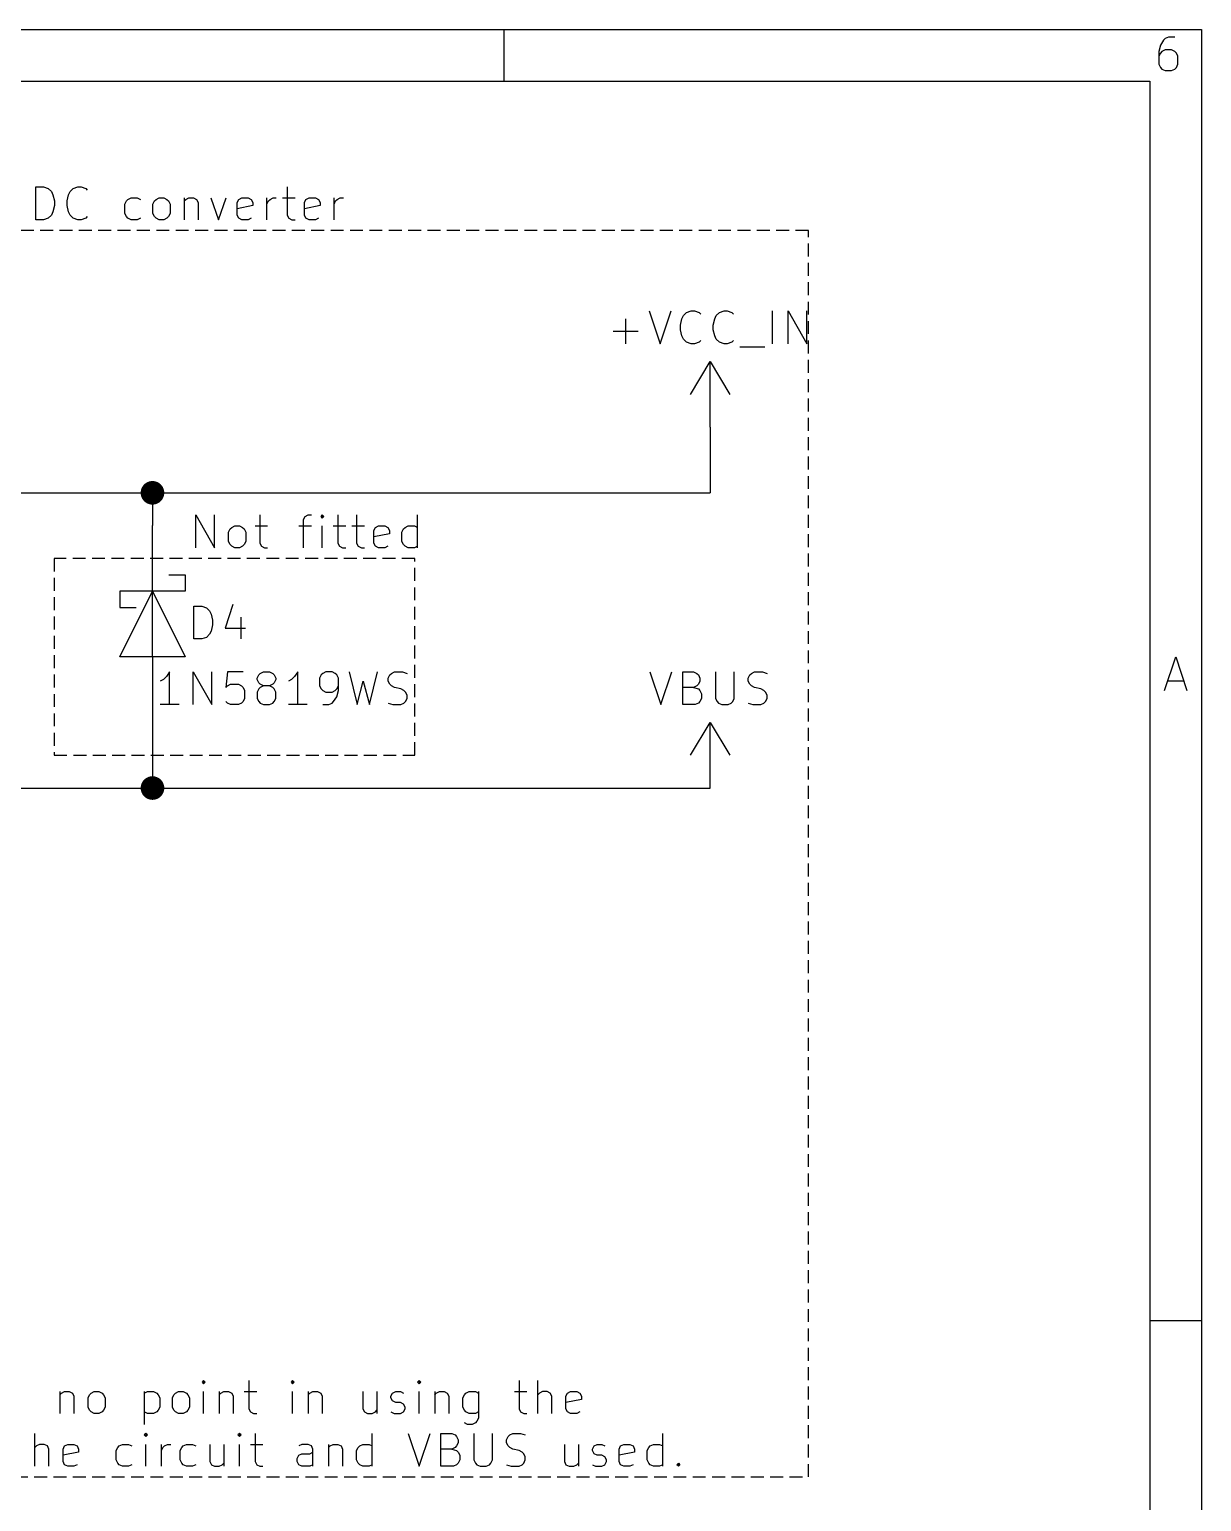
# Model space of a CAD drawing. Header units: millimetres. Extents: x 10 to 287, y -200 to -10.
# Drawn here: x 241.6 to 287, y -67 to -10 of the extents above; entities that cross this region are included whole.
import ezdxf

# ---------------------------------------------------------------- set-up
doc = ezdxf.new("R2010")
doc.units = ezdxf.units.MM
doc.linetypes.add('DASHED', pattern=[0.75, 0.5, -0.25])
for name, color, linetype in [('CYAN', 134, 'CONTINUOUS'), ('GREEN', 94, 'CONTINUOUS'), ('LIGHTBLUE', 172, 'CONTINUOUS'), ('LIGHTGRAY', 9, 'CONTINUOUS'), ('RED', 14, 'CONTINUOUS')]:
    doc.layers.add(name, color=color, linetype=linetype)

msp = doc.modelspace()

# ---------------------------------------------------------------- linework, layer by layer
at = {"layer": 'CYAN', "linetype": 'CONTINUOUS'}
for p, q in [((265.6114, -20.8992), (266.0347, -22.1692)), ((266.0347, -22.1692), (266.4581, -20.8992)), ((266.8814, -21.2016), (266.9419, -21.0807)), ((266.9419, -21.0807), (267.0629, -20.9597)), ((267.0629, -20.9597), (267.2443, -20.8992)), ((267.2443, -20.8992), (267.3652, -20.8992)), ((267.3652, -20.8992), (267.5467, -20.9597)), ((267.5467, -20.9597), (267.6071, -21.0202)), ((268.1514, -21.2016), (268.2119, -21.0807)), ((268.2119, -21.0807), (268.3329, -20.9597)), ((268.3329, -20.9597), (268.5143, -20.8992)), ((268.5143, -20.8992), (268.6352, -20.8992)), ((268.6352, -20.8992), (268.8167, -20.9597)), ((268.8167, -20.9597), (268.8771, -21.0202)), ((270.389, -22.1692), (270.389, -20.8992)), ((270.9938, -22.1692), (270.9938, -20.8992)), ((270.9938, -20.8992), (271.7195, -22.1692)), ((271.7195, -22.1692), (271.7195, -20.8992)), ((264.7042, -22.1692), (264.7042, -21.2016)), ((266.821, -21.4435), (266.8814, -21.2016)), ((266.821, -21.6249), (266.821, -21.4435)), ((266.8814, -21.8668), (266.821, -21.6249)), ((268.091, -21.4435), (268.1514, -21.2016)), ((268.091, -21.6249), (268.091, -21.4435)), ((268.1514, -21.8668), (268.091, -21.6249)), ((264.2204, -21.6854), (265.1881, -21.6854)), ((266.9419, -21.9878), (266.8814, -21.8668)), ((267.0629, -22.1088), (266.9419, -21.9878)), ((267.2443, -22.1692), (267.0629, -22.1088)), ((267.3652, -22.1692), (267.2443, -22.1692)), ((267.5467, -22.1088), (267.3652, -22.1692)), ((267.6071, -22.0483), (267.5467, -22.1088)), ((268.2119, -21.9878), (268.1514, -21.8668)), ((268.3329, -22.1088), (268.2119, -21.9878)), ((268.5143, -22.1692), (268.3329, -22.1088)), ((268.6352, -22.1692), (268.5143, -22.1692)), ((268.8167, -22.1088), (268.6352, -22.1692)), ((268.8771, -22.0483), (268.8167, -22.1088)), ((269.1191, -22.2902), (270.0867, -22.2902)), ((247.9826, -33.5992), (247.9826, -32.3292)), ((247.9826, -32.3292), (248.285, -32.3292)), ((248.285, -32.3292), (248.4664, -32.3897)), ((248.4664, -32.3897), (248.5874, -32.5107)), ((249.4945, -32.2688), (249.1922, -33.1759)), ((248.5874, -32.5107), (248.6479, -32.6316)), ((248.6479, -32.6316), (248.7083, -32.8735)), ((248.7083, -33.0549), (248.6479, -33.2968)), ((248.7083, -32.8735), (248.7083, -33.0549)), ((249.7969, -32.7526), (249.7969, -33.5992)), ((248.285, -33.5992), (247.9826, -33.5992)), ((248.4664, -33.5388), (248.285, -33.5992)), ((248.5874, -33.4178), (248.4664, -33.5388)), ((248.6479, -33.2968), (248.5874, -33.4178)), ((249.1922, -33.1759), (249.9783, -33.1759)), ((246.8034, -35.1716), (246.6825, -35.2321)), ((246.9244, -35.0507), (246.8034, -35.1716)), ((247.0453, -34.8692), (246.9244, -35.0507)), ((247.0453, -36.1392), (247.0453, -34.8692)), ((247.9524, -36.1392), (247.9524, -34.8692)), ((247.9524, -34.8692), (248.6781, -36.1392)), ((248.6781, -36.1392), (248.6781, -34.8692)), ((249.2829, -34.8692), (249.2225, -35.474)), ((249.8877, -34.8692), (249.2829, -34.8692)), ((250.432, -35.1111), (250.4924, -34.9902)), ((250.432, -35.1716), (250.432, -35.1111)), ((250.4924, -35.2926), (250.432, -35.1716)), ((250.4924, -34.9902), (250.5529, -34.9297)), ((250.5529, -35.353), (250.4924, -35.2926)), ((250.5529, -34.9297), (250.6739, -34.8692)), ((250.6739, -34.8692), (250.9158, -34.8692)), ((250.9158, -34.8692), (251.0367, -34.9297)), ((251.0367, -34.9297), (251.0972, -34.9902)), ((251.0972, -35.2926), (251.0367, -35.353)), ((251.0972, -34.9902), (251.1577, -35.1111)), ((251.1577, -35.1716), (251.0972, -35.2926)), ((251.1577, -35.1111), (251.1577, -35.1716)), ((251.7624, -35.1716), (251.6415, -35.2321)), ((251.8834, -35.0507), (251.7624, -35.1716)), ((252.0043, -34.8692), (251.8834, -35.0507)), ((252.0043, -36.1392), (252.0043, -34.8692)), ((252.9114, -34.9902), (252.851, -35.1111)), ((252.851, -35.1111), (252.851, -35.4135)), ((252.9719, -34.9297), (252.9114, -34.9902)), ((253.0929, -34.8692), (252.9719, -34.9297)), ((253.3348, -34.8692), (253.0929, -34.8692)), ((253.4557, -34.9297), (253.3348, -34.8692)), ((253.5162, -34.9902), (253.4557, -34.9297)), ((253.5767, -35.1111), (253.5162, -34.9902)), ((253.5767, -35.5949), (253.5767, -35.1111)), ((254, -34.8692), (254.3024, -36.1392)), ((254.3024, -36.1392), (254.5443, -35.2321)), ((254.5443, -35.2321), (254.7862, -36.1392)), ((254.7862, -36.1392), (255.0886, -34.8692)), ((255.5119, -35.1111), (255.5723, -34.9902)), ((255.5119, -35.2321), (255.5119, -35.1111)), ((255.5723, -35.353), (255.5119, -35.2321)), ((255.5723, -34.9902), (255.6328, -34.9297)), ((255.6328, -34.9297), (255.7538, -34.8692)), ((255.7538, -34.8692), (256.0561, -34.8692)), ((256.0561, -34.8692), (256.2376, -34.9297)), ((265.6416, -34.8692), (266.0649, -36.1392)), ((266.0649, -36.1392), (266.4883, -34.8692)), ((266.9116, -36.1392), (266.9116, -34.8692)), ((266.9116, -34.8692), (267.335, -34.8692)), ((267.335, -34.8692), (267.4559, -34.9297)), ((267.4559, -34.9297), (267.5164, -34.9902)), ((267.5164, -34.9902), (267.5769, -35.1111)), ((267.5769, -35.2321), (267.5164, -35.353)), ((267.5769, -35.1111), (267.5769, -35.2321)), ((268.1816, -34.8692), (268.1816, -35.8973)), ((268.9073, -35.8973), (268.9073, -34.8692)), ((269.4517, -35.1111), (269.5121, -34.9902)), ((269.4517, -35.2321), (269.4517, -35.1111)), ((269.5121, -35.353), (269.4517, -35.2321)), ((269.5121, -34.9902), (269.5726, -34.9297)), ((269.5726, -34.9297), (269.6936, -34.8692)), ((269.6936, -34.8692), (269.9959, -34.8692)), ((269.9959, -34.8692), (270.1774, -34.9297)), ((249.2225, -35.474), (249.2829, -35.4135)), ((249.2829, -35.4135), (249.4039, -35.353)), ((249.4039, -35.353), (249.7063, -35.353)), ((249.7063, -35.353), (249.8272, -35.4135)), ((249.8272, -35.4135), (249.8877, -35.474)), ((249.8877, -35.474), (249.9482, -35.5949)), ((249.9482, -35.8973), (249.8877, -36.0183)), ((249.9482, -35.5949), (249.9482, -35.8973)), ((250.4924, -35.5345), (250.432, -35.6554)), ((250.432, -35.6554), (250.432, -35.8973)), ((250.432, -35.8973), (250.4924, -36.0183)), ((250.5529, -35.474), (250.4924, -35.5345)), ((250.6739, -35.4135), (250.5529, -35.353)), ((250.6739, -35.4135), (250.5529, -35.474)), ((250.9158, -35.4135), (250.6739, -35.4135)), ((251.0367, -35.353), (250.9158, -35.4135)), ((251.0367, -35.474), (250.9158, -35.4135)), ((251.0972, -35.5345), (251.0367, -35.474)), ((251.1577, -35.6554), (251.0972, -35.5345)), ((251.0972, -36.0183), (251.1577, -35.8973)), ((251.1577, -35.8973), (251.1577, -35.6554)), ((252.851, -35.4135), (252.9114, -35.5345)), ((252.9114, -35.5345), (252.9719, -35.5949)), ((252.9719, -35.5949), (253.0929, -35.6554)), ((253.0929, -35.6554), (253.3348, -35.6554)), ((253.3348, -35.6554), (253.4557, -35.5949)), ((253.3952, -36.0183), (253.5162, -35.8368)), ((253.4557, -35.5949), (253.5162, -35.5345)), ((253.5162, -35.5345), (253.5767, -35.4135)), ((253.5162, -35.8368), (253.5767, -35.5949)), ((255.6328, -35.4135), (255.5723, -35.353)), ((255.7538, -35.474), (255.6328, -35.4135)), ((255.9957, -35.5345), (255.7538, -35.474)), ((256.1166, -35.5949), (255.9957, -35.5345)), ((256.1771, -35.6554), (256.1166, -35.5949)), ((256.2376, -35.7764), (256.1771, -35.6554)), ((256.1771, -36.0183), (256.2376, -35.8973)), ((256.2376, -35.8973), (256.2376, -35.7764)), ((267.335, -35.474), (266.9116, -35.474)), ((267.4559, -35.4135), (267.335, -35.474)), ((267.335, -35.474), (267.5164, -35.5345)), ((267.5164, -35.353), (267.4559, -35.4135)), ((267.5164, -35.5345), (267.5769, -35.5949)), ((267.5769, -35.5949), (267.6373, -35.7159)), ((267.6373, -35.8973), (267.5769, -36.0183)), ((267.6373, -35.7159), (267.6373, -35.8973)), ((268.1816, -35.8973), (268.2421, -36.0183)), ((268.8469, -36.0183), (268.9073, -35.8973)), ((269.5726, -35.4135), (269.5121, -35.353)), ((269.6936, -35.474), (269.5726, -35.4135)), ((269.9355, -35.5345), (269.6936, -35.474)), ((270.0564, -35.5949), (269.9355, -35.5345)), ((270.1169, -35.6554), (270.0564, -35.5949)), ((270.1774, -35.7764), (270.1169, -35.6554)), ((270.1169, -36.0183), (270.1774, -35.8973)), ((270.1774, -35.8973), (270.1774, -35.7764)), ((247.4082, -36.1392), (246.6825, -36.1392)), ((249.2829, -36.0788), (249.2225, -36.0183)), ((249.4039, -36.1392), (249.2829, -36.0788)), ((249.7063, -36.1392), (249.4039, -36.1392)), ((249.8272, -36.0788), (249.7063, -36.1392)), ((249.8877, -36.0183), (249.8272, -36.0788)), ((250.4924, -36.0183), (250.5529, -36.0788)), ((250.5529, -36.0788), (250.6739, -36.1392)), ((250.6739, -36.1392), (250.9158, -36.1392)), ((250.9158, -36.1392), (251.0367, -36.0788)), ((251.0367, -36.0788), (251.0972, -36.0183)), ((252.3672, -36.1392), (251.6415, -36.1392)), ((252.9719, -36.1392), (253.2138, -36.1392)), ((253.2138, -36.1392), (253.3348, -36.0788)), ((253.3348, -36.0788), (253.3952, -36.0183)), ((255.5119, -36.0788), (255.6933, -36.1392)), ((255.6933, -36.1392), (255.9957, -36.1392)), ((255.9957, -36.1392), (256.1166, -36.0788)), ((256.1166, -36.0788), (256.1771, -36.0183)), ((267.3954, -36.1392), (266.9116, -36.1392)), ((267.5164, -36.0788), (267.3954, -36.1392)), ((267.5769, -36.0183), (267.5164, -36.0788)), ((268.2421, -36.0183), (268.3026, -36.0788)), ((268.3026, -36.0788), (268.4235, -36.1392)), ((268.4235, -36.1392), (268.6654, -36.1392)), ((268.6654, -36.1392), (268.7864, -36.0788)), ((268.7864, -36.0788), (268.8469, -36.0183)), ((269.4517, -36.0788), (269.6331, -36.1392)), ((269.6331, -36.1392), (269.9355, -36.1392)), ((269.9355, -36.1392), (270.0564, -36.0788)), ((270.0564, -36.0788), (270.1169, -36.0183))]:
    msp.add_line(p, q, dxfattribs=at)
at = {"layer": 'GREEN', "linetype": 'CONTINUOUS'}
for p, q in [((267.97, -25.4), (267.97, -27.94)), ((240.03, -27.94), (246.38, -27.94)), ((246.38, -27.94), (267.97, -27.94)), ((246.38, -27.94), (246.38, -29.21)), ((246.38, -36.83), (246.38, -39.37)), ((234.95, -39.37), (246.38, -39.37)), ((246.38, -39.37), (267.97, -39.37))]:
    msp.add_line(p, q, dxfattribs=at)
at = {"layer": 'GREEN', "const_width": 0.4572}
for points in [[(246.1514, -27.94, 1), (246.6086, -27.94, 1)], [(246.1514, -39.37, 1), (246.6086, -39.37, 1)]]:
    msp.add_lwpolyline(points, format="xyb", close=True, dxfattribs=at)
at = {"layer": 'LIGHTBLUE', "linetype": 'CONTINUOUS'}
for p, q in [((241.8608, -17.3662), (241.8608, -16.0962)), ((241.8608, -16.0962), (242.1632, -16.0962)), ((242.1632, -16.0962), (242.3446, -16.1567)), ((242.3446, -16.1567), (242.4656, -16.2777)), ((242.4656, -16.2777), (242.5261, -16.3986)), ((242.5261, -16.3986), (242.5865, -16.6405)), ((243.0704, -16.6405), (243.1308, -16.3986)), ((243.1308, -16.3986), (243.1913, -16.2777)), ((243.1913, -16.2777), (243.3123, -16.1567)), ((243.3123, -16.1567), (243.4937, -16.0962)), ((243.4937, -16.0962), (243.6146, -16.0962)), ((243.6146, -16.0962), (243.7961, -16.1567)), ((243.7961, -16.1567), (243.8565, -16.2172)), ((245.4289, -16.58), (245.5499, -16.5196)), ((245.5499, -16.5196), (245.7918, -16.5196)), ((245.7918, -16.5196), (245.9127, -16.58)), ((246.5175, -16.58), (246.6385, -16.5196)), ((246.6385, -16.5196), (246.8199, -16.5196)), ((246.8199, -16.5196), (246.9408, -16.58)), ((247.606, -16.5196), (247.606, -17.3662)), ((247.6665, -16.58), (247.7875, -16.5196)), ((247.7875, -16.5196), (247.9689, -16.5196)), ((247.9689, -16.5196), (248.0898, -16.58)), ((248.6341, -16.5196), (248.9365, -17.3662)), ((248.9365, -17.3662), (249.2388, -16.5196)), ((249.7226, -16.58), (249.8436, -16.5196)), ((249.8436, -16.5196), (250.0855, -16.5196)), ((250.0855, -16.5196), (250.2064, -16.58)), ((250.8112, -17.3662), (250.8112, -16.5196)), ((250.9322, -16.58), (251.0531, -16.5196)), ((251.0531, -16.5196), (251.1741, -16.5196)), ((251.416, -16.5196), (251.8998, -16.5196)), ((251.5974, -16.0962), (251.5974, -17.1848)), ((252.3231, -16.58), (252.4441, -16.5196)), ((252.4441, -16.5196), (252.686, -16.5196)), ((252.686, -16.5196), (252.8069, -16.58)), ((253.4117, -17.3662), (253.4117, -16.5196)), ((253.5327, -16.58), (253.6536, -16.5196)), ((253.6536, -16.5196), (253.7746, -16.5196)), ((242.5261, -17.0638), (242.4656, -17.1848)), ((242.5865, -16.8219), (242.5261, -17.0638)), ((242.5865, -16.6405), (242.5865, -16.8219)), ((243.0704, -16.8219), (243.0704, -16.6405)), ((243.1308, -17.0638), (243.0704, -16.8219)), ((243.1913, -17.1848), (243.1308, -17.0638)), ((245.308, -16.7615), (245.3684, -16.6405)), ((245.308, -17.1243), (245.308, -16.7615)), ((245.3684, -16.6405), (245.4289, -16.58)), ((246.3966, -16.7615), (246.457, -16.6405)), ((246.3966, -17.1243), (246.3966, -16.7615)), ((246.457, -16.6405), (246.5175, -16.58)), ((246.9408, -16.58), (247.0013, -16.6405)), ((247.0013, -16.6405), (247.0618, -16.7615)), ((247.0618, -16.7615), (247.0618, -17.1243)), ((247.606, -16.6405), (247.6665, -16.58)), ((248.0898, -16.58), (248.1503, -16.701)), ((248.1503, -16.701), (248.1503, -17.3662)), ((249.6622, -16.701), (249.7226, -16.58)), ((249.6622, -17.1848), (249.6622, -16.701)), ((250.2669, -16.8219), (249.6622, -16.9429)), ((250.2064, -16.58), (250.2669, -16.701)), ((250.2669, -16.701), (250.2669, -16.8219)), ((250.8112, -16.7615), (250.8717, -16.6405)), ((250.8717, -16.6405), (250.9322, -16.58)), ((252.2627, -16.701), (252.3231, -16.58)), ((252.2627, -17.1848), (252.2627, -16.701)), ((252.8674, -16.8219), (252.2627, -16.9429)), ((252.8069, -16.58), (252.8674, -16.701)), ((252.8674, -16.701), (252.8674, -16.8219)), ((253.4117, -16.7615), (253.4722, -16.6405)), ((253.4722, -16.6405), (253.5327, -16.58)), ((242.1632, -17.3662), (241.8608, -17.3662)), ((242.3446, -17.3058), (242.1632, -17.3662)), ((242.4656, -17.1848), (242.3446, -17.3058)), ((243.3123, -17.3058), (243.1913, -17.1848)), ((243.4937, -17.3662), (243.3123, -17.3058)), ((243.6146, -17.3662), (243.4937, -17.3662)), ((243.7961, -17.3058), (243.6146, -17.3662)), ((243.8565, -17.2453), (243.7961, -17.3058)), ((245.3684, -17.2453), (245.308, -17.1243)), ((245.4289, -17.3058), (245.3684, -17.2453)), ((245.5499, -17.3662), (245.4289, -17.3058)), ((245.7918, -17.3662), (245.5499, -17.3662)), ((245.9127, -17.3058), (245.7918, -17.3662)), ((246.457, -17.2453), (246.3966, -17.1243)), ((246.5175, -17.3058), (246.457, -17.2453)), ((246.6385, -17.3662), (246.5175, -17.3058)), ((246.8199, -17.3662), (246.6385, -17.3662)), ((246.9408, -17.3058), (246.8199, -17.3662)), ((247.0013, -17.2453), (246.9408, -17.3058)), ((247.0618, -17.1243), (247.0013, -17.2453)), ((249.7226, -17.3058), (249.6622, -17.1848)), ((249.8436, -17.3662), (249.7226, -17.3058)), ((250.0855, -17.3662), (249.8436, -17.3662)), ((250.2064, -17.3058), (250.0855, -17.3662)), ((251.5974, -17.1848), (251.6579, -17.3058)), ((251.6579, -17.3058), (251.7789, -17.3662)), ((251.7789, -17.3662), (251.8998, -17.3662)), ((252.3231, -17.3058), (252.2627, -17.1848)), ((252.4441, -17.3662), (252.3231, -17.3058)), ((252.686, -17.3662), (252.4441, -17.3662)), ((252.8069, -17.3058), (252.686, -17.3662)), ((248.3587, -62.3116), (248.2983, -62.3721)), ((248.2983, -62.3721), (248.3587, -62.4326)), ((248.4192, -62.3721), (248.3587, -62.3116)), ((248.3587, -62.3116), (248.3587, -62.4326)), ((248.3587, -62.4326), (248.4192, -62.3721)), ((250.1125, -62.3116), (250.1125, -63.4002)), ((251.8058, -62.3116), (251.7454, -62.3721)), ((251.7454, -62.3721), (251.8058, -62.4326)), ((251.8663, -62.3721), (251.8058, -62.3116)), ((251.8058, -62.3116), (251.8058, -62.4326)), ((251.8058, -62.4326), (251.8663, -62.3721)), ((256.7043, -62.3116), (256.6439, -62.3721)), ((256.6439, -62.3721), (256.7043, -62.4326)), ((256.7648, -62.3721), (256.7043, -62.3116)), ((256.7043, -62.3116), (256.7043, -62.4326)), ((256.7043, -62.4326), (256.7648, -62.3721)), ((260.5747, -62.3116), (260.5747, -63.4002)), ((261.3004, -63.5816), (261.3004, -62.3116)), ((242.7951, -62.735), (242.7951, -63.5816)), ((242.7951, -62.8559), (242.8556, -62.7954)), ((242.8556, -62.7954), (242.9766, -62.735)), ((242.9766, -62.735), (243.158, -62.735)), ((243.158, -62.735), (243.2789, -62.7954)), ((243.2789, -62.7954), (243.3394, -62.9164)), ((243.3394, -62.9164), (243.3394, -63.5816)), ((243.8837, -62.9769), (243.9441, -62.8559)), ((243.8837, -63.3397), (243.8837, -62.9769)), ((243.9441, -62.8559), (244.0046, -62.7954)), ((244.0046, -62.7954), (244.1256, -62.735)), ((244.1256, -62.735), (244.307, -62.735)), ((244.307, -62.735), (244.4279, -62.7954)), ((244.4279, -62.7954), (244.4884, -62.8559)), ((244.4884, -62.8559), (244.5489, -62.9769)), ((244.5489, -62.9769), (244.5489, -63.3397)), ((246.0607, -62.735), (246.0607, -64.005)), ((246.0607, -62.7954), (246.1817, -62.735)), ((246.1817, -62.735), (246.4236, -62.735)), ((246.4236, -62.735), (246.5445, -62.7954)), ((246.5445, -62.7954), (246.605, -62.8559)), ((246.605, -62.8559), (246.6655, -62.9769)), ((246.6655, -62.9769), (246.6655, -63.3397)), ((247.1493, -62.9769), (247.2097, -62.8559)), ((247.1493, -63.3397), (247.1493, -62.9769)), ((247.2097, -62.8559), (247.2702, -62.7954)), ((247.2702, -62.7954), (247.3912, -62.735)), ((247.3912, -62.735), (247.5726, -62.735)), ((247.5726, -62.735), (247.6935, -62.7954)), ((247.6935, -62.7954), (247.754, -62.8559)), ((247.754, -62.8559), (247.8145, -62.9769)), ((247.8145, -62.9769), (247.8145, -63.3397)), ((248.3587, -63.5816), (248.3587, -62.735)), ((248.9635, -62.735), (248.9635, -63.5816)), ((248.9635, -62.8559), (249.024, -62.7954)), ((249.024, -62.7954), (249.145, -62.735)), ((249.145, -62.735), (249.3264, -62.735)), ((249.3264, -62.735), (249.4473, -62.7954)), ((249.4473, -62.7954), (249.5078, -62.9164)), ((249.5078, -62.9164), (249.5078, -63.5816)), ((249.9311, -62.735), (250.4149, -62.735)), ((251.8058, -63.5816), (251.8058, -62.735)), ((252.4106, -62.735), (252.4106, -63.5816)), ((252.4106, -62.8559), (252.4711, -62.7954)), ((252.4711, -62.7954), (252.5921, -62.735)), ((252.5921, -62.735), (252.7735, -62.735)), ((252.7735, -62.735), (252.8944, -62.7954)), ((252.8944, -62.7954), (252.9549, -62.9164)), ((252.9549, -62.9164), (252.9549, -63.5816)), ((254.5272, -62.735), (254.5272, -63.4002)), ((255.0715, -62.735), (255.0715, -63.5816)), ((255.6158, -62.9164), (255.6762, -62.7954)), ((255.6158, -62.9769), (255.6158, -62.9164)), ((255.6762, -63.0978), (255.6158, -62.9769)), ((255.6762, -62.7954), (255.7972, -62.735)), ((255.7972, -63.1583), (255.6762, -63.0978)), ((255.7972, -62.735), (255.9786, -62.735)), ((255.9786, -63.1583), (255.7972, -63.1583)), ((255.9786, -62.735), (256.0996, -62.7954)), ((256.0996, -63.2188), (255.9786, -63.1583)), ((256.16, -63.3397), (256.0996, -63.2188)), ((256.7043, -63.5816), (256.7043, -62.735)), ((257.3091, -62.735), (257.3091, -63.5816)), ((257.3091, -62.8559), (257.3696, -62.7954)), ((257.3696, -62.7954), (257.4906, -62.735)), ((257.4906, -62.735), (257.672, -62.735)), ((257.672, -62.735), (257.7929, -62.7954)), ((257.7929, -62.7954), (257.8534, -62.9164)), ((257.8534, -62.9164), (257.8534, -63.5816)), ((258.3977, -62.9769), (258.4581, -62.8559)), ((258.3977, -63.3397), (258.3977, -62.9769)), ((258.4581, -62.8559), (258.5186, -62.7954)), ((258.5186, -62.7954), (258.6396, -62.735)), ((258.6396, -62.735), (258.8815, -62.735)), ((258.8815, -62.735), (259.0024, -62.7954)), ((259.0024, -62.735), (259.0024, -63.7631)), ((260.3933, -62.735), (260.8771, -62.735)), ((261.3609, -62.7954), (261.3004, -62.8559)), ((261.4819, -62.735), (261.3609, -62.7954)), ((261.6633, -62.735), (261.4819, -62.735)), ((261.7842, -62.7954), (261.6633, -62.735)), ((261.8447, -62.9164), (261.7842, -62.7954)), ((261.8447, -63.5816), (261.8447, -62.9164)), ((262.389, -62.9164), (262.4494, -62.7954)), ((262.389, -63.4002), (262.389, -62.9164)), ((262.9937, -63.0373), (262.389, -63.1583)), ((262.4494, -62.7954), (262.5704, -62.735)), ((262.5704, -62.735), (262.8123, -62.735)), ((262.8123, -62.735), (262.9332, -62.7954)), ((262.9332, -62.7954), (262.9937, -62.9164)), ((262.9937, -62.9164), (262.9937, -63.0373)), ((243.9441, -63.4607), (243.8837, -63.3397)), ((244.0046, -63.5212), (243.9441, -63.4607)), ((244.1256, -63.5816), (244.0046, -63.5212)), ((244.307, -63.5816), (244.1256, -63.5816)), ((244.4279, -63.5212), (244.307, -63.5816)), ((244.4884, -63.4607), (244.4279, -63.5212)), ((244.5489, -63.3397), (244.4884, -63.4607)), ((246.1817, -63.5816), (246.0607, -63.5212)), ((246.4236, -63.5816), (246.1817, -63.5816)), ((246.5445, -63.5212), (246.4236, -63.5816)), ((246.605, -63.4607), (246.5445, -63.5212)), ((246.6655, -63.3397), (246.605, -63.4607)), ((247.2097, -63.4607), (247.1493, -63.3397)), ((247.2702, -63.5212), (247.2097, -63.4607)), ((247.3912, -63.5816), (247.2702, -63.5212)), ((247.5726, -63.5816), (247.3912, -63.5816)), ((247.6935, -63.5212), (247.5726, -63.5816)), ((247.754, -63.4607), (247.6935, -63.5212)), ((247.8145, -63.3397), (247.754, -63.4607)), ((250.1125, -63.4002), (250.173, -63.5212)), ((250.173, -63.5212), (250.294, -63.5816)), ((250.294, -63.5816), (250.4149, -63.5816)), ((254.5272, -63.4002), (254.5877, -63.5212)), ((254.5877, -63.5212), (254.7087, -63.5816)), ((254.7087, -63.5816), (254.8901, -63.5816)), ((254.8901, -63.5816), (255.011, -63.5212)), ((255.011, -63.5212), (255.0715, -63.4607)), ((255.6158, -63.5212), (255.7367, -63.5816)), ((255.7367, -63.5816), (255.9786, -63.5816)), ((255.9786, -63.5816), (256.0996, -63.5212)), ((256.0996, -63.5212), (256.16, -63.4002)), ((256.16, -63.4002), (256.16, -63.3397)), ((258.4581, -63.4607), (258.3977, -63.3397)), ((258.5186, -63.5212), (258.4581, -63.4607)), ((258.6396, -63.5816), (258.5186, -63.5212)), ((258.8815, -63.5816), (258.6396, -63.5816)), ((259.0024, -63.5212), (258.8815, -63.5816)), ((259.0024, -63.7631), (258.9419, -63.884)), ((260.5747, -63.4002), (260.6352, -63.5212)), ((260.6352, -63.5212), (260.7562, -63.5816)), ((260.7562, -63.5816), (260.8771, -63.5816)), ((262.4494, -63.5212), (262.389, -63.4002)), ((262.5704, -63.5816), (262.4494, -63.5212)), ((262.8123, -63.5816), (262.5704, -63.5816)), ((262.9332, -63.5212), (262.8123, -63.5816)), ((241.8273, -65.6262), (241.8273, -64.3562)), ((246.1211, -64.3562), (246.0607, -64.4167)), ((246.1816, -64.4167), (246.1211, -64.3562)), ((246.1211, -64.3562), (246.1211, -64.4772)), ((249.7497, -64.3562), (249.6893, -64.4167)), ((249.8102, -64.4167), (249.7497, -64.3562)), ((249.7497, -64.3562), (249.7497, -64.4772)), ((250.3545, -64.3562), (250.3545, -65.4448)), ((254.8901, -65.6262), (254.8901, -64.3562)), ((256.281, -64.3562), (256.7043, -65.6262)), ((256.7043, -65.6262), (257.1277, -64.3562)), ((257.551, -65.6262), (257.551, -64.3562)), ((257.551, -64.3562), (257.9744, -64.3562)), ((257.9744, -64.3562), (258.0953, -64.4167)), ((258.5791, -64.005), (258.4581, -63.9445)), ((258.7605, -64.005), (258.5791, -64.005)), ((258.8815, -63.9445), (258.7605, -64.005)), ((258.821, -64.3562), (258.821, -65.3843)), ((258.9419, -63.884), (258.8815, -63.9445)), ((259.5467, -65.3843), (259.5467, -64.3562)), ((260.212, -64.4167), (260.333, -64.3562)), ((260.333, -64.3562), (260.6353, -64.3562)), ((260.6353, -64.3562), (260.8168, -64.4167)), ((266.1386, -65.6262), (266.1386, -64.3562)), ((241.8878, -64.84), (241.8273, -64.9005)), ((242.0088, -64.7796), (241.8878, -64.84)), ((242.1902, -64.7796), (242.0088, -64.7796)), ((242.3111, -64.84), (242.1902, -64.7796)), ((242.3716, -64.961), (242.3111, -64.84)), ((242.3716, -65.6262), (242.3716, -64.961)), ((242.9159, -64.961), (242.9763, -64.84)), ((242.9159, -65.4448), (242.9159, -64.961)), ((242.9763, -64.84), (243.0973, -64.7796)), ((243.0973, -64.7796), (243.3392, -64.7796)), ((243.3392, -64.7796), (243.4601, -64.84)), ((243.4601, -64.84), (243.5206, -64.961)), ((243.5206, -64.961), (243.5206, -65.0819)), ((244.9721, -65.0215), (245.0325, -64.9005)), ((245.0325, -64.9005), (245.093, -64.84)), ((245.093, -64.84), (245.214, -64.7796)), ((245.214, -64.7796), (245.4559, -64.7796)), ((245.4559, -64.7796), (245.5768, -64.84)), ((246.0607, -64.4167), (246.1211, -64.4772)), ((246.1211, -64.4772), (246.1816, -64.4167)), ((246.1211, -65.6262), (246.1211, -64.7796)), ((246.7259, -65.6262), (246.7259, -64.7796)), ((246.7259, -65.0215), (246.7864, -64.9005)), ((246.7864, -64.9005), (246.8469, -64.84)), ((246.8469, -64.84), (246.9678, -64.7796)), ((246.9678, -64.7796), (247.0888, -64.7796)), ((247.4517, -65.0215), (247.5121, -64.9005)), ((247.5121, -64.9005), (247.5726, -64.84)), ((247.5726, -64.84), (247.6936, -64.7796)), ((247.6936, -64.7796), (247.9355, -64.7796)), ((247.9355, -64.7796), (248.0564, -64.84)), ((248.6007, -64.7796), (248.6007, -65.4448)), ((249.145, -64.7796), (249.145, -65.6262)), ((249.6893, -64.4167), (249.7497, -64.4772)), ((249.7497, -64.4772), (249.8102, -64.4167)), ((249.7497, -65.6262), (249.7497, -64.7796)), ((250.1731, -64.7796), (250.6569, -64.7796)), ((252.1688, -64.7796), (252.0478, -64.84)), ((252.4107, -64.7796), (252.1688, -64.7796)), ((252.5316, -64.84), (252.4107, -64.7796)), ((252.5921, -64.961), (252.5316, -64.84)), ((252.5921, -65.6262), (252.5921, -64.961)), ((253.1968, -64.7796), (253.1968, -65.6262)), ((253.1968, -64.9005), (253.2573, -64.84)), ((253.2573, -64.84), (253.3783, -64.7796)), ((253.3783, -64.7796), (253.5597, -64.7796)), ((253.5597, -64.7796), (253.6806, -64.84)), ((253.6806, -64.84), (253.7411, -64.961)), ((253.7411, -64.961), (253.7411, -65.6262)), ((254.2854, -65.0215), (254.3458, -64.9005)), ((254.3458, -64.9005), (254.4063, -64.84)), ((254.4063, -64.84), (254.5273, -64.7796)), ((254.5273, -64.7796), (254.7692, -64.7796)), ((254.7692, -64.7796), (254.8901, -64.84)), ((257.9744, -64.961), (257.551, -64.961)), ((258.0953, -64.9005), (257.9744, -64.961)), ((257.9744, -64.961), (258.1558, -65.0215)), ((258.0953, -64.4167), (258.1558, -64.4772)), ((258.1558, -64.84), (258.0953, -64.9005)), ((258.1558, -64.4772), (258.2163, -64.5981)), ((258.2163, -64.7191), (258.1558, -64.84)), ((258.2163, -64.5981), (258.2163, -64.7191)), ((260.0911, -64.5981), (260.1515, -64.4772)), ((260.0911, -64.7191), (260.0911, -64.5981)), ((260.1515, -64.84), (260.0911, -64.7191)), ((260.1515, -64.4772), (260.212, -64.4167)), ((260.212, -64.9005), (260.1515, -64.84)), ((260.333, -64.961), (260.212, -64.9005)), ((260.5749, -65.0215), (260.333, -64.961)), ((262.3286, -64.7796), (262.3286, -65.4448)), ((262.8729, -64.7796), (262.8729, -65.6262)), ((263.4172, -64.961), (263.4776, -64.84)), ((263.4172, -65.0215), (263.4172, -64.961)), ((263.4776, -64.84), (263.5986, -64.7796)), ((263.5986, -64.7796), (263.78, -64.7796)), ((263.78, -64.7796), (263.901, -64.84)), ((264.4453, -64.961), (264.5057, -64.84)), ((264.4453, -65.4448), (264.4453, -64.961)), ((264.5057, -64.84), (264.6267, -64.7796)), ((264.6267, -64.7796), (264.8686, -64.7796)), ((264.8686, -64.7796), (264.9895, -64.84)), ((264.9895, -64.84), (265.05, -64.961)), ((265.05, -64.961), (265.05, -65.0819)), ((265.5339, -65.0215), (265.5943, -64.9005)), ((265.5943, -64.9005), (265.6548, -64.84)), ((265.6548, -64.84), (265.7758, -64.7796)), ((265.7758, -64.7796), (266.0177, -64.7796)), ((266.0177, -64.7796), (266.1386, -64.84)), ((243.5206, -65.0819), (242.9159, -65.2029)), ((242.9763, -65.5658), (242.9159, -65.4448)), ((244.9721, -65.3843), (244.9721, -65.0215)), ((245.0325, -65.5053), (244.9721, -65.3843)), ((245.093, -65.5658), (245.0325, -65.5053)), ((247.4517, -65.3843), (247.4517, -65.0215)), ((247.5121, -65.5053), (247.4517, -65.3843)), ((247.5726, -65.5658), (247.5121, -65.5053)), ((248.6007, -65.4448), (248.6612, -65.5658)), ((249.0845, -65.5658), (249.145, -65.5053)), ((250.3545, -65.4448), (250.415, -65.5658)), ((251.9874, -65.3238), (252.0478, -65.2029)), ((251.9874, -65.4448), (251.9874, -65.3238)), ((252.0478, -65.5658), (251.9874, -65.4448)), ((252.0478, -65.2029), (252.1688, -65.1424)), ((252.1688, -65.1424), (252.4712, -65.1424)), ((252.4712, -65.1424), (252.5921, -65.0819)), ((254.2854, -65.3843), (254.2854, -65.0215)), ((254.3458, -65.5053), (254.2854, -65.3843)), ((254.4063, -65.5658), (254.3458, -65.5053)), ((258.1558, -65.0215), (258.2163, -65.0819)), ((258.2163, -65.5053), (258.1558, -65.5658)), ((258.2163, -65.0819), (258.2767, -65.2029)), ((258.2767, -65.3843), (258.2163, -65.5053)), ((258.2767, -65.2029), (258.2767, -65.3843)), ((258.821, -65.3843), (258.8815, -65.5053)), ((258.8815, -65.5053), (258.942, -65.5658)), ((259.4258, -65.5658), (259.4863, -65.5053)), ((259.4863, -65.5053), (259.5467, -65.3843)), ((260.6958, -65.0819), (260.5749, -65.0215)), ((260.7563, -65.1424), (260.6958, -65.0819)), ((260.6958, -65.5658), (260.7563, -65.5053)), ((260.8168, -65.2634), (260.7563, -65.1424)), ((260.7563, -65.5053), (260.8168, -65.3843)), ((260.8168, -65.3843), (260.8168, -65.2634)), ((262.3286, -65.4448), (262.3891, -65.5658)), ((262.8124, -65.5658), (262.8729, -65.5053)), ((263.4776, -65.1424), (263.4172, -65.0215)), ((263.5986, -65.2029), (263.4776, -65.1424)), ((263.78, -65.2029), (263.5986, -65.2029)), ((263.901, -65.2634), (263.78, -65.2029)), ((263.9614, -65.3843), (263.901, -65.2634)), ((263.901, -65.5658), (263.9614, -65.4448)), ((263.9614, -65.4448), (263.9614, -65.3843)), ((265.05, -65.0819), (264.4453, -65.2029)), ((264.5057, -65.5658), (264.4453, -65.4448)), ((265.5339, -65.3843), (265.5339, -65.0215)), ((265.5943, -65.5053), (265.5339, -65.3843)), ((265.6548, -65.5658), (265.5943, -65.5053)), ((266.6829, -65.5658), (266.7433, -65.5053)), ((266.7433, -65.5053), (266.8038, -65.5658)), ((266.7433, -65.5053), (266.7433, -65.6262)), ((243.0973, -65.6262), (242.9763, -65.5658)), ((243.3392, -65.6262), (243.0973, -65.6262)), ((243.4601, -65.5658), (243.3392, -65.6262)), ((245.214, -65.6262), (245.093, -65.5658)), ((245.4559, -65.6262), (245.214, -65.6262)), ((245.5768, -65.5658), (245.4559, -65.6262)), ((247.6936, -65.6262), (247.5726, -65.5658)), ((247.9355, -65.6262), (247.6936, -65.6262)), ((248.0564, -65.5658), (247.9355, -65.6262)), ((248.6612, -65.5658), (248.7822, -65.6262)), ((248.7822, -65.6262), (248.9636, -65.6262)), ((248.9636, -65.6262), (249.0845, -65.5658)), ((250.415, -65.5658), (250.536, -65.6262)), ((250.536, -65.6262), (250.6569, -65.6262)), ((252.1688, -65.6262), (252.0478, -65.5658)), ((252.4712, -65.6262), (252.1688, -65.6262)), ((252.5921, -65.5658), (252.4712, -65.6262)), ((254.5273, -65.6262), (254.4063, -65.5658)), ((254.7692, -65.6262), (254.5273, -65.6262)), ((254.8901, -65.5658), (254.7692, -65.6262)), ((258.0348, -65.6262), (257.551, -65.6262)), ((258.1558, -65.5658), (258.0348, -65.6262)), ((258.942, -65.5658), (259.0629, -65.6262)), ((259.0629, -65.6262), (259.3048, -65.6262)), ((259.3048, -65.6262), (259.4258, -65.5658)), ((260.0911, -65.5658), (260.2725, -65.6262)), ((260.2725, -65.6262), (260.5749, -65.6262)), ((260.5749, -65.6262), (260.6958, -65.5658)), ((262.3891, -65.5658), (262.5101, -65.6262)), ((262.5101, -65.6262), (262.6915, -65.6262)), ((262.6915, -65.6262), (262.8124, -65.5658)), ((263.4172, -65.5658), (263.5381, -65.6262)), ((263.5381, -65.6262), (263.78, -65.6262)), ((263.78, -65.6262), (263.901, -65.5658)), ((264.6267, -65.6262), (264.5057, -65.5658)), ((264.8686, -65.6262), (264.6267, -65.6262)), ((264.9895, -65.5658), (264.8686, -65.6262)), ((265.7758, -65.6262), (265.6548, -65.5658)), ((266.0177, -65.6262), (265.7758, -65.6262)), ((266.1386, -65.5658), (266.0177, -65.6262)), ((266.7433, -65.6262), (266.6829, -65.5658)), ((266.8038, -65.5658), (266.7433, -65.6262))]:
    msp.add_line(p, q, dxfattribs=at)
at = {"layer": 'LIGHTBLUE', "linetype": 'DASHED'}
for p, q in [((271.78, -17.78), (209.55, -17.78)), ((271.78, -66.04), (271.78, -17.78)), ((209.55, -66.04), (271.78, -66.04))]:
    msp.add_line(p, q, dxfattribs=at)
at = {"layer": 'LIGHTGRAY', "linetype": 'CONTINUOUS'}
for p, q in [((248.0567, -30.0662), (248.0567, -28.7962)), ((248.0567, -28.7962), (248.7824, -30.0662)), ((248.7824, -30.0662), (248.7824, -28.7962)), ((250.5362, -28.7962), (250.5362, -29.8848)), ((252.2295, -28.9777), (252.29, -28.8567)), ((252.2295, -30.0662), (252.2295, -28.9777)), ((252.29, -28.8567), (252.411, -28.7962)), ((252.411, -28.7962), (252.5319, -28.7962)), ((252.9552, -28.7962), (252.8948, -28.8567)), ((252.8948, -28.8567), (252.9552, -28.9172)), ((253.0157, -28.8567), (252.9552, -28.7962)), ((252.9552, -28.7962), (252.9552, -28.9172)), ((252.9552, -28.9172), (253.0157, -28.8567)), ((253.56, -28.7962), (253.56, -29.8848)), ((254.2857, -28.7962), (254.2857, -29.8848)), ((256.6443, -30.0662), (256.6443, -28.7962)), ((249.3268, -29.4615), (249.3872, -29.3405)), ((249.3268, -29.8243), (249.3268, -29.4615)), ((249.3872, -29.3405), (249.4477, -29.28)), ((249.4477, -29.28), (249.5687, -29.2196)), ((249.5687, -29.2196), (249.7501, -29.2196)), ((249.7501, -29.2196), (249.871, -29.28)), ((249.871, -29.28), (249.9315, -29.3405)), ((249.9315, -29.3405), (249.992, -29.4615)), ((249.992, -29.4615), (249.992, -29.8243)), ((250.3548, -29.2196), (250.8386, -29.2196)), ((252.0481, -29.2196), (252.5319, -29.2196)), ((252.9552, -30.0662), (252.9552, -29.2196)), ((253.3786, -29.2196), (253.8624, -29.2196)), ((254.1043, -29.2196), (254.5881, -29.2196)), ((254.951, -29.401), (255.0114, -29.28)), ((254.951, -29.8848), (254.951, -29.401)), ((255.5557, -29.5219), (254.951, -29.6429)), ((255.0114, -29.28), (255.1324, -29.2196)), ((255.1324, -29.2196), (255.3743, -29.2196)), ((255.3743, -29.2196), (255.4952, -29.28)), ((255.4952, -29.28), (255.5557, -29.401)), ((255.5557, -29.401), (255.5557, -29.5219)), ((256.0396, -29.4615), (256.1, -29.3405)), ((256.0396, -29.8243), (256.0396, -29.4615)), ((256.1, -29.3405), (256.1605, -29.28)), ((256.1605, -29.28), (256.2815, -29.2196)), ((256.2815, -29.2196), (256.5234, -29.2196)), ((256.5234, -29.2196), (256.6443, -29.28)), ((249.3872, -29.9453), (249.3268, -29.8243)), ((249.4477, -30.0058), (249.3872, -29.9453)), ((249.5687, -30.0662), (249.4477, -30.0058)), ((249.7501, -30.0662), (249.5687, -30.0662)), ((249.871, -30.0058), (249.7501, -30.0662)), ((249.9315, -29.9453), (249.871, -30.0058)), ((249.992, -29.8243), (249.9315, -29.9453)), ((250.5362, -29.8848), (250.5967, -30.0058)), ((250.5967, -30.0058), (250.7177, -30.0662)), ((250.7177, -30.0662), (250.8386, -30.0662)), ((253.56, -29.8848), (253.6205, -30.0058)), ((253.6205, -30.0058), (253.7415, -30.0662)), ((253.7415, -30.0662), (253.8624, -30.0662)), ((254.2857, -29.8848), (254.3462, -30.0058)), ((254.3462, -30.0058), (254.4672, -30.0662)), ((254.4672, -30.0662), (254.5881, -30.0662)), ((255.0114, -30.0058), (254.951, -29.8848)), ((255.1324, -30.0662), (255.0114, -30.0058)), ((255.3743, -30.0662), (255.1324, -30.0662)), ((255.4952, -30.0058), (255.3743, -30.0662)), ((256.1, -29.9453), (256.0396, -29.8243)), ((256.1605, -30.0058), (256.1, -29.9453)), ((256.2815, -30.0662), (256.1605, -30.0058)), ((256.5234, -30.0662), (256.2815, -30.0662)), ((256.6443, -30.0058), (256.5234, -30.0662))]:
    msp.add_line(p, q, dxfattribs=at)
at = {"layer": 'LIGHTGRAY', "linetype": 'DASHED'}
for p, q in [((242.57, -30.48), (242.57, -38.1)), ((256.54, -30.48), (242.57, -30.48)), ((256.54, -38.1), (256.54, -30.48)), ((242.57, -38.1), (256.54, -38.1))]:
    msp.add_line(p, q, dxfattribs=at)
at = {"layer": 'RED', "linetype": 'CONTINUOUS'}
for p, q in [((10, -10), (287.0022, -10)), ((260, -12), (260, -10)), ((287.0022, -10), (287.0022, -200.0072)), ((285.4081, -10.6032), (285.3462, -10.8508)), ((285.5319, -10.4175), (285.4081, -10.6032)), ((285.5938, -10.7889), (285.47, -10.8508)), ((285.5938, -10.3556), (285.5319, -10.4175)), ((285.7176, -10.2937), (285.5938, -10.3556)), ((285.8414, -10.7889), (285.5938, -10.7889)), ((285.9652, -10.2937), (285.7176, -10.2937)), ((285.9652, -10.8508), (285.8414, -10.7889)), ((285.3462, -10.8508), (285.3462, -11.346)), ((285.4081, -10.9127), (285.3462, -11.0365)), ((285.3462, -11.346), (285.4081, -11.4698)), ((285.47, -10.8508), (285.4081, -10.9127)), ((286.0271, -10.9127), (285.9652, -10.8508)), ((286.089, -11.0365), (286.0271, -10.9127)), ((286.0271, -11.4698), (286.089, -11.346)), ((286.089, -11.346), (286.089, -11.0365)), ((285.4081, -11.4698), (285.47, -11.5318)), ((285.47, -11.5318), (285.5938, -11.5937)), ((285.5938, -11.5937), (285.8414, -11.5937)), ((285.8414, -11.5937), (285.9652, -11.5318)), ((285.9652, -11.5318), (286.0271, -11.4698)), ((12, -12), (285.0022, -12)), ((285.0022, -12), (285.0022, -198.0072)), ((267.208, -24.13), (267.97, -22.86)), ((267.97, -22.86), (268.732, -24.13)), ((267.97, -25.4), (267.97, -22.86)), ((246.38, -31.75), (246.38, -29.21)), ((247.015, -31.115), (247.65, -31.115)), ((247.65, -31.115), (247.65, -31.75)), ((247.65, -31.75), (245.11, -31.75)), ((245.11, -31.75), (245.11, -32.385)), ((245.11, -34.29), (246.38, -31.75)), ((246.38, -31.75), (247.65, -34.29)), ((246.38, -34.29), (246.38, -31.75)), ((245.11, -32.385), (245.745, -32.385)), ((247.65, -34.29), (245.11, -34.29)), ((246.38, -34.29), (246.38, -36.83)), ((285.5689, -35.5937), (286.0022, -34.2937)), ((286.0022, -34.2937), (286.4355, -35.5937)), ((285.6927, -35.2222), (286.3117, -35.2222)), ((267.208, -38.1), (267.97, -36.83)), ((267.97, -36.83), (268.732, -38.1)), ((267.97, -39.37), (267.97, -36.83)), ((287.0022, -60), (285.0022, -60))]:
    msp.add_line(p, q, dxfattribs=at)

doc.saveas('drawing.dxf')
